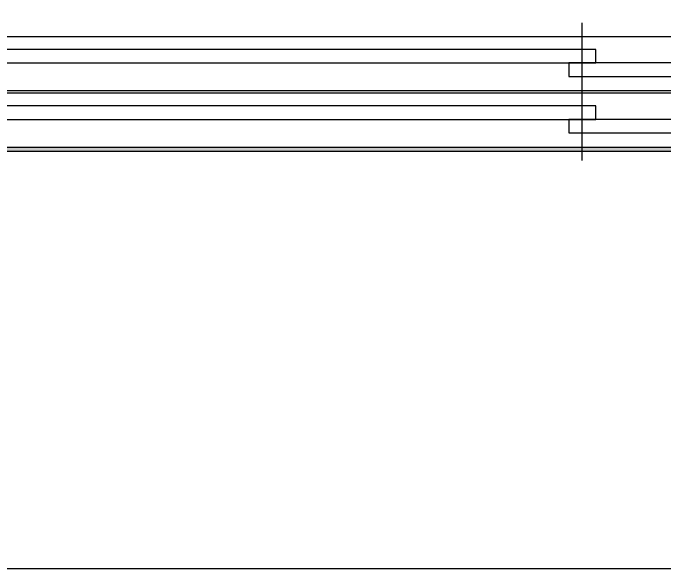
# Model space of a CAD drawing. Header units: millimetres. Extents: x 0 to 460316, y -63250 to 103204.
# Drawn here: x 187663 to 189106, y 26339 to 27569 of the extents above; entities that cross this region are included whole.
import ezdxf
from ezdxf.enums import TextEntityAlignment as Align

# ---------------------------------------------------------------- set-up
doc = ezdxf.new("R2010")
doc.units = ezdxf.units.MM
doc.header["$LTSCALE"] = 25
for name, color, linetype in [('2-con', 2, 'Continuous'), ('ac-Ref', 8, 'Continuous'), ('ac-window', 140, 'Continuous'), ('F-SYM', 7, 'Continuous'), ('FORM(YOURNAME)-11', 1, 'Continuous')]:
    doc.layers.add(name, color=color, linetype=linetype)
doc.styles.add('YOURNAME', font='HY울릉도M.TTF')

# ---------------------------------------------------------------- blocks, each defined once
blk = doc.blocks.new('FORM-PLAN')
at = {"layer": 'Defpoints', "color": 158}
blk.add_lwpolyline([(-69444.2, 53115.2), (-64.2, 53115.2), (-64.2, 1215.2), (-69444.2, 1215.2)], close=True, dxfattribs=at)
at = {"layer": 'FORM(YOURNAME)-11', "color": 3, "style": 'YOURNAME'}
for tag, height, p in [('1', 450.5, (9905.3, 18187.7)), ('2', 450.5, (9905.3, 17544.1)), ('3', 450.5, (9905.3, 16257)), ('4', 450.5, (9905.3, 14326.3)), ('5', 514.9, (9905.3, 12009.4)), ('6', 514.9, (9905.3, 9756.9)), ('7', 514.9, (9905.3, 7504.4)), ('8', 514.9, (9905.3, 5251.9)), ('9', 514.9, (9905.3, 2999.4)), ('10', 514.9, (5655, 811.3)), ('11', 514.9, (9905.3, 746.9)), ('12', 514.9, (5655, -1441.2)), ('13', 514.9, (9905.3, -1441.2))]:
    blk.add_attdef(tag, text='', height=height, dxfattribs=at).set_placement(p, align=Align.MIDDLE_RIGHT)

msp = doc.modelspace()

# ---------------------------------------------------------------- hatches: boundary and pattern name
at = {"layer": 'ac-Ref'}
h = msp.add_hatch(dxfattribs=at)
h.set_pattern_fill('ANGLE', color=256)
h.set_pattern_definition([(0, (96259.831, -28300.8086), (0, 6.985), [5.08, -1.905]), (90, (96259.831, -28300.8086), (-6.985, 4e-16), [5.08, -1.905])])
h.paths.add_polyline_path([(189823.9, 27272.67), (189773.9, 27272.67), (188923.34, 27272.67), (188923.34, 27262.45), (189823.9, 27262.45)])
h.paths.add_polyline_path([(188923.34, 27272.67), (187293.9, 27272.67), (187243.9, 27272.67), (187243.9, 27262.45), (188923.34, 27262.45)])

# ---------------------------------------------------------------- linework, layer by layer
at = {"layer": '2-con'}
msp.add_line((189823.9, 27262.45), (187243.9, 27262.45), dxfattribs=at)
at = {"layer": 'ac-window'}
for p, q in [((188923.34, 27367.67), (188923.34, 27547.67)), ((187293.9, 27517.67), (189773.9, 27517.67)), ((188923.34, 27242.67), (188923.34, 27422.67)), ((187293.9, 27397.67), (189773.9, 27397.67)), ((187293.9, 27392.67), (189773.9, 27392.67)), ((187293.9, 27272.67), (189773.9, 27272.67))]:
    msp.add_line(p, q, dxfattribs=at)
for points in [[(187293.9, 27458.87), (188953.34, 27458.87), (188953.34, 27488.87), (187293.9, 27488.87)], [(189773.9, 27458.87), (188893.34, 27458.87), (188893.34, 27428.87), (189773.9, 27428.87)], [(187293.9, 27333.87), (188953.34, 27333.87), (188953.34, 27363.87), (187293.9, 27363.87)], [(189773.9, 27333.87), (188893.34, 27333.87), (188893.34, 27303.87), (189773.9, 27303.87)]]:
    msp.add_lwpolyline(points, dxfattribs=at)

# ---------------------------------------------------------------- block references
at = {"layer": 'F-SYM', "xscale": 0.2500000000000001, "yscale": 0.2500000000000001, "zscale": 0.2500000000000001}
msp.add_blockref('FORM-PLAN', (201462.45, 26034.91), dxfattribs=at)

doc.saveas('drawing.dxf')
